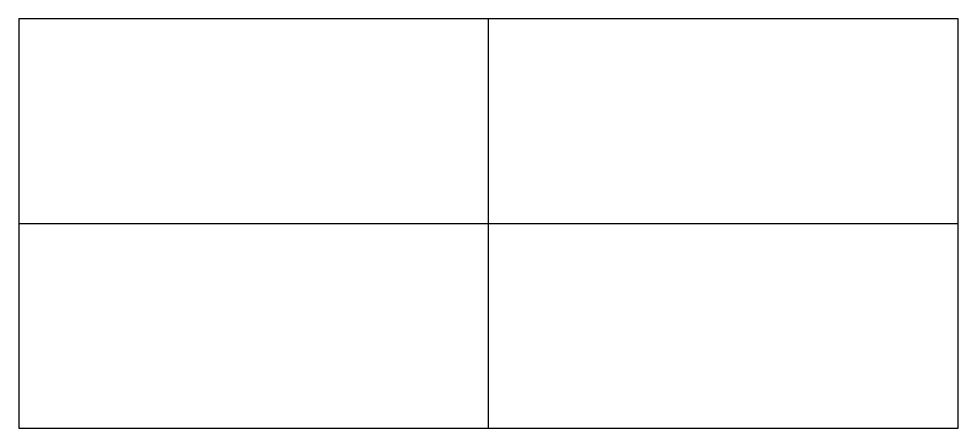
# Model space of a CAD drawing. Header units: millimetres. Extents: x 0.42 to 2.75, y -0.18 to 1.56.
# Drawn here: x 2.3688 to 2.445, y 0.9642 to 0.9975 of the extents above; entities that cross this region are included whole.
import ezdxf

# ---------------------------------------------------------------- set-up
doc = ezdxf.new("R2010")
doc.units = ezdxf.units.MM
doc.header["$MEASUREMENT"] = 0
doc.layers.add('AZ', color=7, linetype='Continuous', true_color=0x007f00)

msp = doc.modelspace()

# ---------------------------------------------------------------- linework, layer by layer
at = {"layer": 'AZ'}
for p, q in [((2.445018, 0.9975), (2.368768, 0.9975)), ((2.368768, 0.9975), (2.368768, 0.96425)), ((2.445018, 0.9975, 0.0225), (2.368768, 0.9975, 0.0225)), ((2.368768, 0.9975, 0.0225), (2.368768, 0.96425, 0.0225)), ((2.368768, 0.9975), (2.368768, 0.9975, 0.0225)), ((2.445018, 0.96425), (2.445018, 0.9975)), ((2.445018, 0.96425, 0.0225), (2.445018, 0.9975, 0.0225)), ((2.445018, 0.9975), (2.445018, 0.9975, 0.0225)), ((2.368768, 0.96425), (2.445018, 0.96425)), ((2.368768, 0.96425, 0.0225), (2.445018, 0.96425, 0.0225)), ((2.368768, 0.96425), (2.368768, 0.96425, 0.0225)), ((2.445018, 0.96425), (2.445018, 0.96425, 0.0225))]:
    msp.add_line(p, q, dxfattribs=at)
for points in [[(2.445018, 0.9975, 0.01125), (2.406893, 0.9975, 0.01125), (2.368768, 0.9975, 0.01125)], [(2.368768, 0.9975, 0.01125), (2.368768, 0.980875, 0.01125), (2.368768, 0.96425, 0.01125)], [(2.406893, 0.9975), (2.406893, 0.9975, 0.01125), (2.406893, 0.9975, 0.0225)], [(2.406893, 0.96425), (2.406893, 0.980875), (2.406893, 0.9975)], [(2.406893, 0.96425, 0.0225), (2.406893, 0.980875, 0.0225), (2.406893, 0.9975, 0.0225)], [(2.445018, 0.96425, 0.01125), (2.445018, 0.980875, 0.01125), (2.445018, 0.9975, 0.01125)], [(2.368768, 0.980875), (2.368768, 0.980875, 0.01125), (2.368768, 0.980875, 0.0225)], [(2.368768, 0.980875), (2.406893, 0.980875), (2.445018, 0.980875)], [(2.368768, 0.980875, 0.0225), (2.406893, 0.980875, 0.0225), (2.445018, 0.980875, 0.0225)], [(2.445018, 0.980875), (2.445018, 0.980875, 0.01125), (2.445018, 0.980875, 0.0225)], [(2.368768, 0.96425, 0.01125), (2.406893, 0.96425, 0.01125), (2.445018, 0.96425, 0.01125)], [(2.406893, 0.96425), (2.406893, 0.96425, 0.01125), (2.406893, 0.96425, 0.0225)]]:
    msp.add_open_spline(points, degree=2, dxfattribs=at)

doc.saveas('drawing.dxf')
